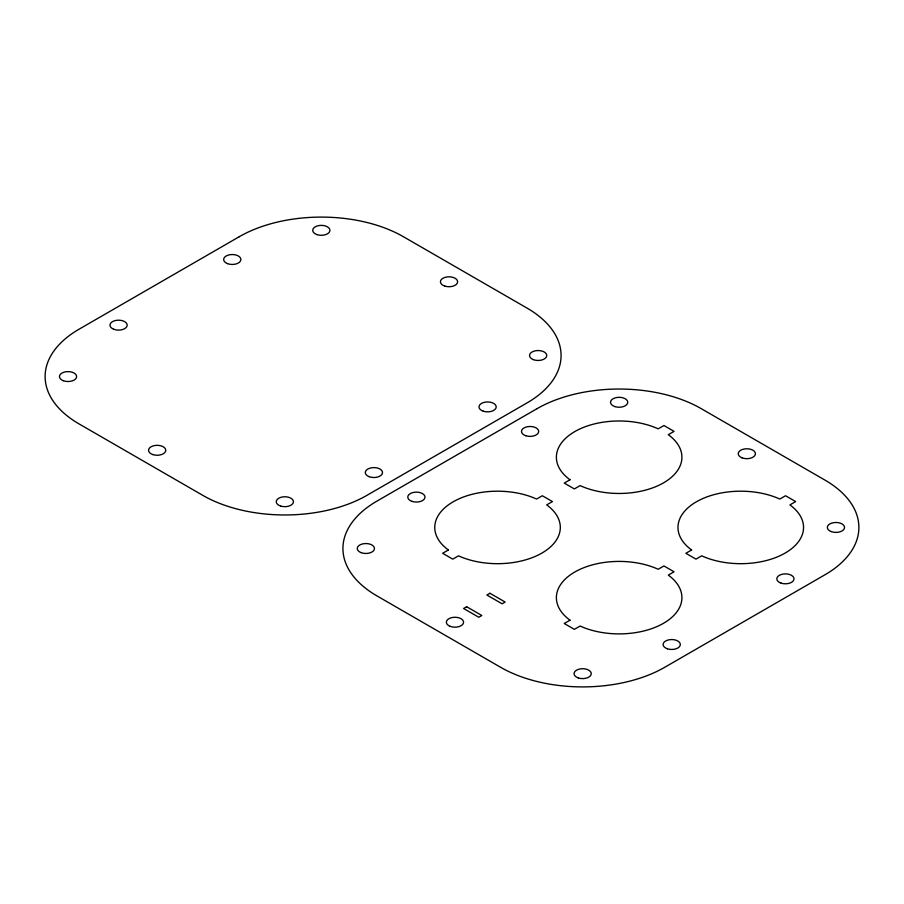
<?xml version="1.0" encoding="UTF-8"?>
<svg xmlns="http://www.w3.org/2000/svg" width="904" height="904" viewBox="0 0 904 904"><rect width="100%" height="100%" fill="white"/><g stroke="black" fill="none" stroke-linecap="round" stroke-linejoin="round"><path stroke-width="1.36" d="M239.244 236.724L79.123 329.169A116.096 67.02 0 0 0 79.123 423.953L202.756 495.335A116.096 67.02 0 0 0 366.945 495.335L527.066 402.89A116.096 67.02 0 0 0 527.066 308.106L403.421 236.724A116.096 67.02 0 0 0 239.244 236.724M537.055 408.664L376.934 501.11A116.096 67.02 0 0 0 376.934 595.894L500.579 667.276A116.096 67.02 0 0 0 664.756 667.276L824.877 574.831A116.096 67.02 0 0 0 824.877 480.047L701.244 408.664A116.096 67.02 0 0 0 537.055 408.664M448.373 549.982L442.632 553.293L452.746 559.135L458.497 555.824A62.771 36.239 0 0 0 541.925 553.067A62.771 36.239 0 0 0 546.694 504.895L552.446 501.584L542.321 495.742L536.581 499.053A62.771 36.239 0 0 0 453.153 501.81A62.771 36.239 0 0 0 448.373 549.982M569.995 479.764L564.243 483.086L574.356 488.928L580.108 485.606A62.771 36.239 0 0 0 663.536 482.849A62.771 36.239 0 0 0 668.305 434.688L674.056 431.366L663.943 425.524L658.191 428.846A62.771 36.239 0 0 0 574.763 431.603A62.771 36.239 0 0 0 569.995 479.764M466.622 606.72L463.582 608.471L478.792 617.251L481.832 615.5L466.622 606.72M489.934 593.261L486.894 595.024L502.093 603.793L505.133 602.041L489.934 593.261M569.995 620.189L564.243 623.511L574.356 629.353L580.108 626.031A62.771 36.239 0 0 0 663.536 623.274A62.771 36.239 0 0 0 668.305 575.113L674.056 571.791L663.943 565.949L658.191 569.271A62.771 36.239 0 0 0 574.763 572.029A62.771 36.239 0 0 0 569.995 620.189M691.605 549.982L685.853 553.293L695.978 559.135L701.719 555.824A62.771 36.239 0 0 0 785.147 553.067A62.771 36.239 0 0 0 789.926 504.895L795.667 501.584L785.553 495.742L779.802 499.053A62.771 36.239 0 0 0 696.374 501.81A62.771 36.239 0 0 0 691.605 549.982M533.315 359.611A8.599 4.961 0 0 0 546.717 355.848A8.599 4.961 0 0 0 534.377 351.034A8.599 4.961 0 0 0 533.315 359.611M483.312 411.207A8.599 4.961 0 0 0 496.206 406.913A8.599 4.961 0 0 0 483.312 402.608A8.599 4.961 0 0 0 483.312 411.207M369.081 476.668A8.599 4.961 0 0 0 382.482 472.916A8.599 4.961 0 0 0 370.143 468.091A8.599 4.961 0 0 0 369.081 476.668M280.556 506.025A8.599 4.961 0 0 0 293.45 501.731A8.599 4.961 0 0 0 280.556 497.426A8.599 4.961 0 0 0 280.556 506.025M63.235 380.674A8.599 4.961 0 0 0 76.625 376.911A8.599 4.961 0 0 0 64.297 372.098A8.599 4.961 0 0 0 63.235 380.674M113.757 329.259A8.599 4.961 0 0 0 127.159 325.508A8.599 4.961 0 0 0 114.819 320.683A8.599 4.961 0 0 0 113.757 329.259M152.855 454.588A8.599 4.961 0 0 0 165.76 450.282A8.599 4.961 0 0 0 152.855 445.988A8.599 4.961 0 0 0 152.855 454.588M227.469 263.618A8.599 4.961 0 0 0 240.859 259.855A8.599 4.961 0 0 0 228.531 255.03A8.599 4.961 0 0 0 227.469 263.618M444.734 286.071A8.599 4.961 0 0 0 457.627 281.777A8.599 4.961 0 0 0 444.734 277.471A8.599 4.961 0 0 0 444.734 286.071M317.033 234.633A8.599 4.961 0 0 0 329.937 230.328A8.599 4.961 0 0 0 317.033 226.034A8.599 4.961 0 0 0 317.033 234.633M578.368 677.966A8.599 4.961 0 0 0 591.261 673.672A8.599 4.961 0 0 0 578.368 669.367A8.599 4.961 0 0 0 578.368 677.966M361.046 552.615A8.599 4.961 0 0 0 374.448 548.852A8.599 4.961 0 0 0 362.108 544.038A8.599 4.961 0 0 0 361.046 552.615M450.147 626.336A8.599 4.961 0 0 0 463.549 622.585A8.599 4.961 0 0 0 451.209 617.76A8.599 4.961 0 0 0 450.147 626.336M831.126 531.552A8.599 4.961 0 0 0 844.528 527.789A8.599 4.961 0 0 0 832.188 522.975A8.599 4.961 0 0 0 831.126 531.552M781.124 583.148A8.599 4.961 0 0 0 794.017 578.854A8.599 4.961 0 0 0 781.124 574.548A8.599 4.961 0 0 0 781.124 583.148M667.412 648.801A8.599 4.961 0 0 0 680.316 644.495A8.599 4.961 0 0 0 667.412 640.201A8.599 4.961 0 0 0 667.412 648.801M412.088 501.392A8.599 4.961 0 0 0 424.993 497.087A8.599 4.961 0 0 0 412.088 492.793A8.599 4.961 0 0 0 412.088 501.392M525.8 435.739A8.599 4.961 0 0 0 538.694 431.445A8.599 4.961 0 0 0 525.8 427.14A8.599 4.961 0 0 0 525.8 435.739M742.026 457.831A8.599 4.961 0 0 0 755.416 454.068A8.599 4.961 0 0 0 743.088 449.254A8.599 4.961 0 0 0 742.026 457.831M614.844 406.574A8.599 4.961 0 0 0 627.749 402.269A8.599 4.961 0 0 0 614.844 397.975A8.599 4.961 0 0 0 614.844 406.574"/></g></svg>
